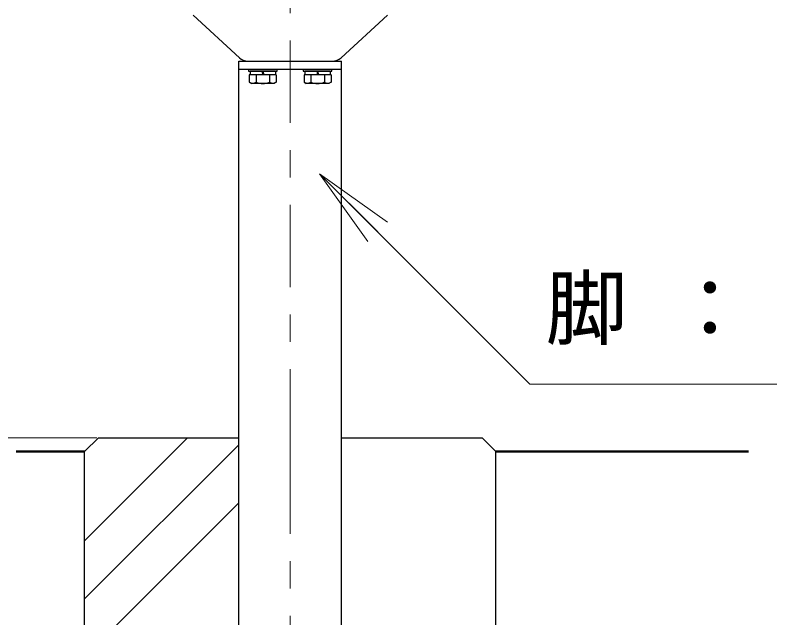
# Model space of a CAD drawing. Units: millimetres on the paper, scale 1:20. Extents: x -385 to 0, y 0 to 267.
# Drawn here: x -120.92 to -93.38, y 110.37 to 132.37 of the extents above; entities that cross this region are included whole.
import ezdxf

# ---------------------------------------------------------------- set-up
doc = ezdxf.new("R2010")
doc.units = ezdxf.units.MM
doc.linetypes.add('USER2', pattern=[6, 3, -1, 1, -1])
doc.layers.add('1_20', color=7, linetype='Continuous', lineweight=25)
doc.styles.add('ＭＳ ゴシック', font='')
doc.styles.get('ＭＳ ゴシック').set_extended_font_data('MS Gothic')

msp = doc.modelspace()

# ---------------------------------------------------------------- linework, layer by layer
at = {"layer": '1_20', "linetype": 'USER2', "lineweight": 13}
for q in [(-110.879, 137.959), (-110.879, 94.722)]:
    msp.add_line((-110.879, 116.44), q, dxfattribs=at)
at = {"layer": '1_20', "color": 4}
for p, q in [((-114.423, 132.366), (-112.734, 130.809)), ((-107.334, 132.366), (-109.024, 130.809)), ((-112.754, 116.94), (-112.754, 130.69)), ((-112.754, 130.69), (-109.004, 130.69)), ((-112.429, 130.69), (-109.329, 130.69)), ((-109.004, 116.94), (-109.004, 130.69)), ((-112.754, 130.39), (-109.004, 130.39))]:
    msp.add_line(p, q, dxfattribs=at)
at = {"layer": '1_20'}
for p, q in [((-112.404, 130.39), (-111.354, 130.39)), ((-112.404, 130.39), (-112.404, 130.315)), ((-112.404, 130.315), (-111.354, 130.315)), ((-112.339, 130.315), (-112.339, 130.19)), ((-111.419, 130.315), (-112.339, 130.315)), ((-111.912, 130.315), (-111.879, 130.19)), ((-111.879, 130.315), (-111.845, 130.19)), ((-111.419, 130.315), (-111.419, 130.19)), ((-111.354, 130.315), (-111.354, 130.39)), ((-110.404, 130.39), (-109.354, 130.39)), ((-110.404, 130.39), (-110.404, 130.315)), ((-110.404, 130.315), (-109.354, 130.315)), ((-110.339, 130.315), (-110.339, 130.19)), ((-109.419, 130.315), (-110.339, 130.315)), ((-109.912, 130.315), (-109.879, 130.19)), ((-109.879, 130.315), (-109.845, 130.19)), ((-109.419, 130.315), (-109.419, 130.19)), ((-109.354, 130.315), (-109.354, 130.39)), ((-111.419, 130.19), (-112.339, 130.19)), ((-109.419, 130.19), (-110.339, 130.19)), ((-118.379, 116.44), (-117.879, 116.94)), ((-117.879, 116.94), (-112.754, 116.94)), ((-112.754, 103.94), (-112.754, 116.94)), ((-109.004, 103.94), (-109.004, 116.94)), ((-109.004, 116.94), (-103.879, 116.94)), ((-103.879, 116.94), (-103.379, 116.44)), ((-118.379, 101.44), (-118.379, 116.44)), ((-103.379, 101.44), (-103.379, 116.44))]:
    msp.add_line(p, q, dxfattribs=at)
at = {"layer": '1_20', "color": 131}
for p, q in [((-111.388, 130.19), (-112.37, 130.19)), ((-112.37, 130.19), (-112.37, 129.915)), ((-112.124, 130.19), (-112.124, 129.915)), ((-111.633, 130.19), (-111.633, 129.915)), ((-111.388, 130.19), (-111.388, 129.915)), ((-109.388, 130.19), (-110.37, 130.19)), ((-110.37, 130.19), (-110.37, 129.915)), ((-110.124, 130.19), (-110.124, 129.915)), ((-109.633, 130.19), (-109.633, 129.915)), ((-109.388, 130.19), (-109.388, 129.915)), ((-112.37, 129.915), (-112.291, 129.87)), ((-111.466, 129.87), (-112.291, 129.87)), ((-111.388, 129.915), (-111.466, 129.87)), ((-110.37, 129.915), (-110.291, 129.87)), ((-109.466, 129.87), (-110.291, 129.87)), ((-109.388, 129.915), (-109.466, 129.87))]:
    msp.add_line(p, q, dxfattribs=at)
at = {"layer": '1_20', "lineweight": 13}
for p, q in [((-108.04, 124.103), (-109.808, 126.578)), ((-109.808, 126.578), (-107.333, 124.81)), ((-109.808, 126.578), (-107.687, 124.456)), ((-118.879, 116.94), (-131.879, 116.94)), ((-117.929, 116.94), (-130.929, 116.94)), ((-118.379, 113.183), (-114.621, 116.94)), ((-118.379, 111.061), (-112.754, 116.686)), ((-118.379, 108.94), (-112.754, 114.565))]:
    msp.add_line(p, q, dxfattribs=at)
at = {"layer": '1_20', "lineweight": 50}
for p, q in [((-118.379, 116.44), (-120.879, 116.44)), ((-103.379, 116.44), (-94.158, 116.44))]:
    msp.add_line(p, q, dxfattribs=at)
at = {"layer": '1_20', "lineweight": 13}
msp.add_lwpolyline([(-109.808, 126.578), (-102.131, 118.9), (-62.562, 118.9)], dxfattribs=at)
at = {"layer": '1_20', "color": 4}
for centre, start, end in [((-112.429, 131.14), 227.3427, 270), ((-109.329, 131.14), 270, 312.6573)]:
    msp.add_arc(centre, 0.45, start, end, dxfattribs=at)
at = {"layer": '1_20', "color": 131}
for centre, radius, start, end in [((-112.247, 130.128), 0.245, 240, 300), ((-111.879, 130.559), 0.689, 249.136, 290.864), ((-111.511, 130.128), 0.245, 240, 300), ((-110.247, 130.128), 0.245, 240, 300), ((-109.879, 130.559), 0.689, 249.136, 290.864), ((-109.511, 130.128), 0.245, 240, 300)]:
    msp.add_arc(centre, radius, start, end, dxfattribs=at)

# ---------------------------------------------------------------- texts
at = {"layer": '1_20', "insert": (-101.562, 121.55), "char_height": 2.199, "attachment_point": 4, "style": 'ＭＳ ゴシック'}
msp.add_mtext('\\T1.5;脚：□-75×45×3.2', dxfattribs=at)

doc.saveas('drawing.dxf')
